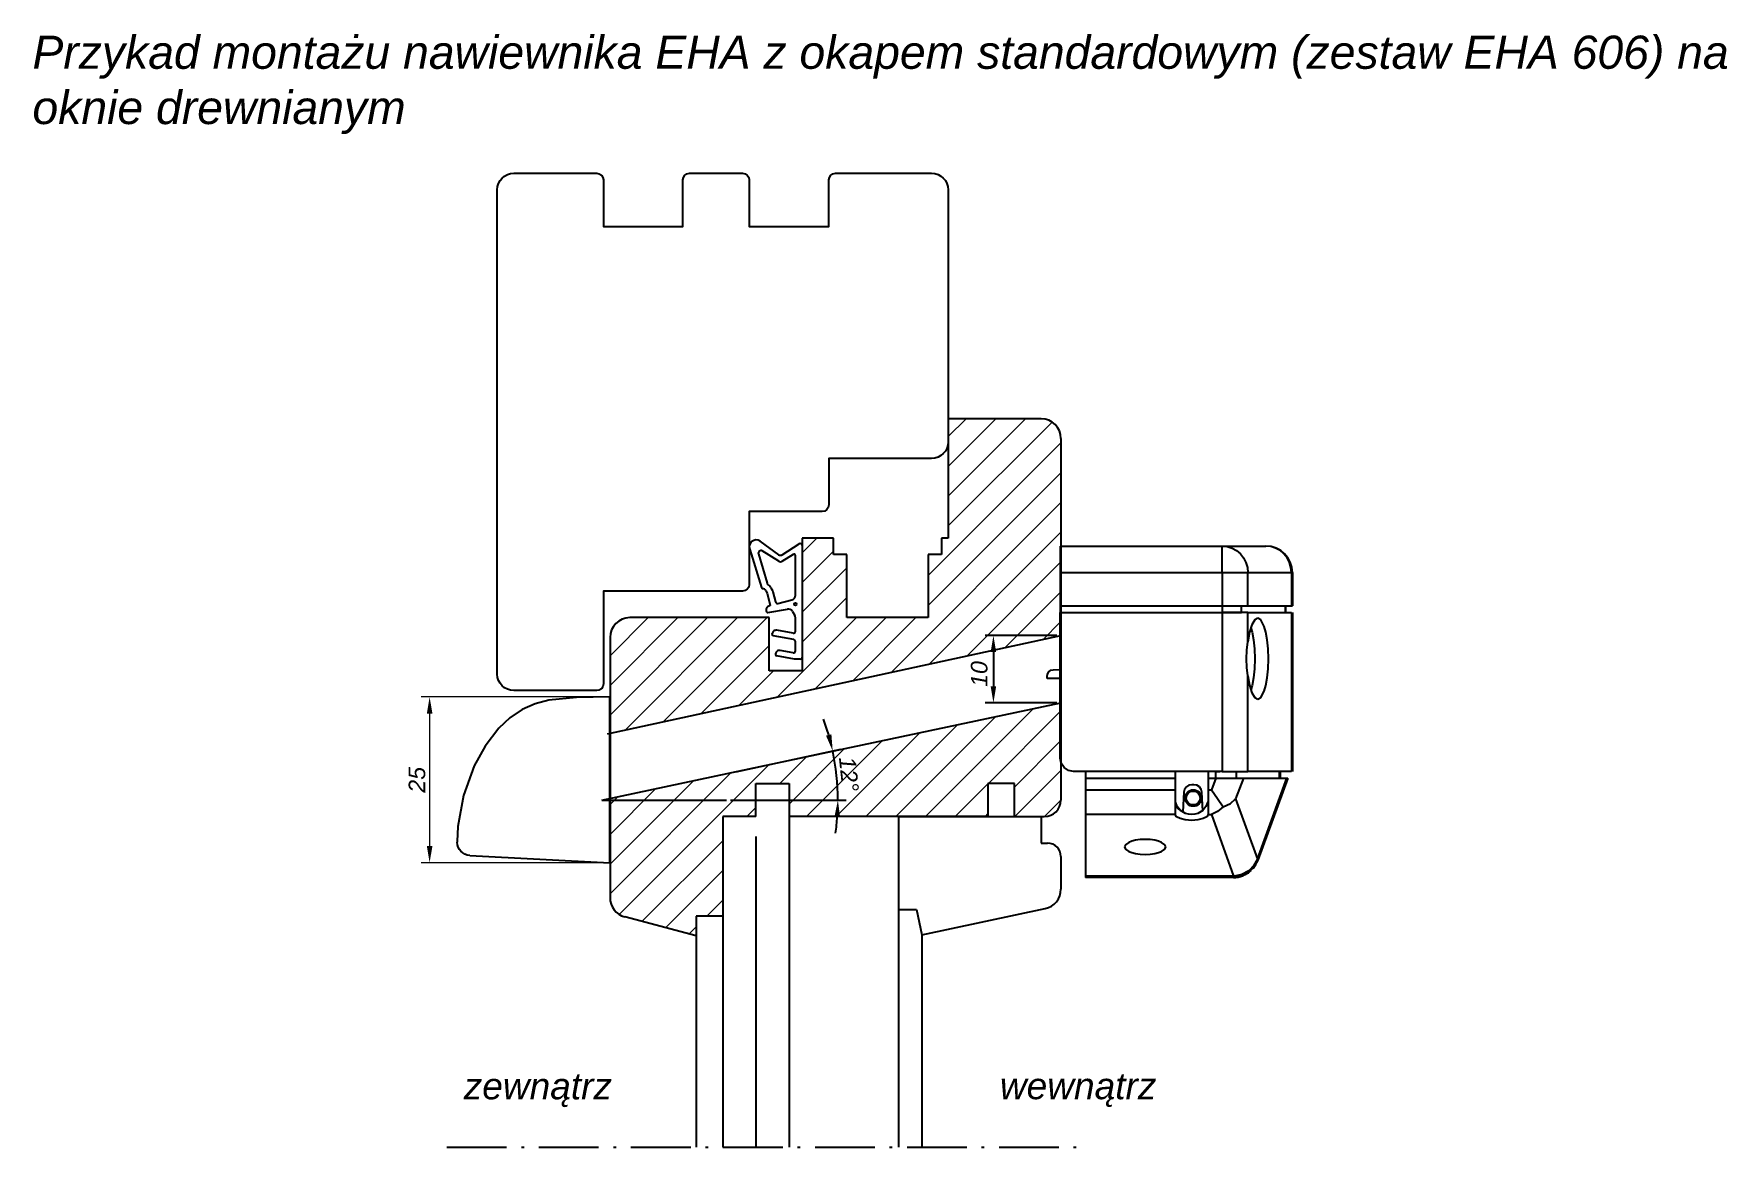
# Model space of a CAD drawing. Extents: x 125 to 380, y 39 to 207.
import ezdxf

# ---------------------------------------------------------------- set-up
doc = ezdxf.new("R2010")
doc.units = 0
doc.linetypes.add('ACAD_ISO10W100', pattern=[18.5, 12, -3, 0.5, -3])
doc.linetypes.add('PHANTOM', pattern=[12.7, 6.35, -1.27, 1.27, -1.27, 1.27, -1.27])
doc.layers.get('0').update_dxf_attribs({"linetype": 'CONTINUOUS'})
doc.layers.get('DEFPOINTS').update_dxf_attribs({"linetype": 'CONTINUOUS'})
for name, color, linetype in [('KONTURY', 7, 'CONTINUOUS'), ('POMOCNA', 1, 'CONTINUOUS'), ('WYM_GLOB', 5, 'CONTINUOUS')]:
    doc.layers.add(name, color=color, linetype=linetype)
doc.styles.get("Standard").update_dxf_attribs({"font": 'ARIALI.TTF'})
doc.dimstyles.get("Standard").update_dxf_attribs({"dimtxt": 0.18, "dimasz": 0.18, "dimexe": 0.18, "dimexo": 0.0625, "dimgap": 0.09, "dimtad": 0, "dimtih": 1, "dimtoh": 1, "dimdec": 4, "dimzin": 0, "dimdsep": 46, "dimtxsty": 'Standard', "dimcen": 0.09, "dimadec": 0, "dimazin": 0, "dimtfac": 1, "dimtdec": 4, "dimtofl": 0, "dimtmove": 0, "dimatfit": 3, "dimfxl": 0, "dimtolj": 1, "dimtzin": 0, "dimarcsym": 0})

# ---------------------------------------------------------------- blocks, each defined once
blk = doc.blocks.new('A$C180D4E48')
at = {"color": 7}
blk.add_text('wewnątrz', height=4, dxfattribs=at).set_placement((0.47, 1.42))
blk = doc.blocks.new('A$C5F74004E')
at = {"color": 7}
blk.add_text('zewnątrz', height=4, dxfattribs=at).set_placement((0.45, 1.4))
blk = doc.blocks.new('*D23')
at = {"color": 0, "linetype": 'ByBlock'}
for p, q in [((230.73, 95.5), (246.58, 98.87)), ((229.95, 91.21), (247.39, 91.21))]:
    blk.add_line(p, q, dxfattribs=at)
for start, end in [(16.0269, 20.0538), (0, 12), (351.9462, 355.9731)]:
    blk.add_arc((210.56, 91.21), 35.58, start, end, dxfattribs=at)
for points in [[(245.16, 101.13), (244.35, 100.93), (245.36, 98.61)], [(245.63, 88.73), (246.47, 88.7), (246.14, 91.21)]]:
    blk.add_solid(points, dxfattribs=at)
at = {"layer": 'DEFPOINTS', "color": 0, "linetype": 'ByBlock'}
for p in [(230.12, 95.37), (246.05, 93.69), (210.56, 91.21), (210.56, 91.21), (229.33, 91.21)]:
    blk.add_point(p, dxfattribs=at)
at = {"color": 0, "linetype": 'ByBlock', "insert": (247.81, 95.13), "char_height": 2.5, "attachment_point": 5, "rotation": 276}
blk.add_mtext('\\A1;12°', dxfattribs=at)
blk = doc.blocks.new('A$C2CFD1AD0')
at = {"color": 7, "linetype": 'Continuous'}
for p, q in [((0, 12.5), (2.5, 12.46)), ((0, 11.45), (0, 12.5)), ((0, 1.05), (0, 11.45)), ((11.5, 1.6), (11.5, 1.55)), ((0, 0), (0, 1.05)), ((10.55, 0.55), (0, 0))]:
    blk.add_line(p, q, dxfattribs=at)
at = {"color": 7, "linetype": 'Continuous', "flags": 128}
blk.add_lwpolyline([(2.5, 12.46), (2.5, 12.46), (4.59, 12.26), (5.62, 11.99), (6.6, 11.56), (7.54, 10.92), (8.38, 10.14), (9.41, 8.8), (10.23, 7.31), (11.03, 5.08), (11.45, 2.74), (11.5, 1.6)], dxfattribs=at)
at = {"color": 7, "linetype": 'Continuous'}
blk.add_arc((10.5, 1.55), 1, 273, 360, dxfattribs=at)
blk = doc.blocks.new('okap standard')
at = {"xscale": 2, "yscale": 2, "zscale": 2}
blk.add_blockref('A$C2CFD1AD0', (-18.83, -17.6), dxfattribs=at)
blk = doc.blocks.new('*D27')
at = {"layer": 'DEFPOINTS', "color": 0, "linetype": 'Continuous', "lineweight": 0}
for p in [(211.74, 106.77), (184.57, 81.77), (211.74, 81.77)]:
    blk.add_point(p, dxfattribs=at)
at = {"layer": 'POMOCNA', "color": 0, "linetype": 'Continuous', "lineweight": 0}
for p, q in [((211.12, 106.77), (183.32, 106.77)), ((184.57, 104.27), (184.57, 84.27)), ((211.12, 81.77), (183.32, 81.77))]:
    blk.add_line(p, q, dxfattribs=at)
for points in [[(184.15, 104.27), (184.99, 104.27), (184.57, 106.77)], [(184.15, 84.27), (184.99, 84.27), (184.57, 81.77)]]:
    blk.add_solid(points, dxfattribs=at)
at = {"layer": 'POMOCNA', "color": 0, "linetype": 'Continuous', "lineweight": 0, "insert": (182.67, 94.27), "char_height": 2.5, "attachment_point": 5, "rotation": 90}
blk.add_mtext('\\A1;25', dxfattribs=at)

msp = doc.modelspace()

# ---------------------------------------------------------------- hatches: boundary and pattern name
at = {"layer": 'POMOCNA', "linetype": 'Continuous', "lineweight": 0}
h = msp.add_hatch(dxfattribs=at)
h.set_pattern_fill('ANSI31', color=0, style=0)
h.paths.add_polyline_path([(235.77309, 118.72325), (214.77309, 118.72325, 0.414213562), (211.77309, 115.72325), (211.77309, 101.29235), (279.68138, 116.00332), (279.68138, 119.52561), (279.68138, 120.52561), (279.68138, 125.52561), (279.68138, 129.52561), (279.77309, 129.52561), (279.77309, 145.72325, 0.414213562), (276.77309, 148.72325), (262.77309, 148.72325), (262.77309, 145.22325), (262.77309, 130.72325), (261.77309, 130.72325), (261.77309, 128.22325), (259.77309, 128.22325), (259.77309, 118.72325), (247.47309, 118.72325), (247.47309, 128.22325), (245.47309, 128.22325), (245.47309, 130.72325), (240.77309, 130.72325), (240.77309, 110.72325), (235.77309, 110.72325)])
h.paths.add_polyline_path([(279.77309, 97.06451), (279.68138, 97.52561), (279.68138, 105.86532), (230.12353, 95.36903), (211.77309, 91.46853), (211.77309, 76.50858, 0.339454259), (213.99664, 73.6108), (224.77309, 70.72325), (224.77309, 73.72325), (228.77309, 73.72325), (228.77309, 88.72325), (233.77309, 88.72325), (233.77309, 93.72325), (238.77309, 93.72325), (238.77309, 88.72325), (268.77309, 88.72325), (268.77309, 93.72325), (272.77309, 93.72325), (272.77309, 88.72325), (277.27309, 88.72325, 0.414213562), (279.77309, 91.22325)])
h.paths.add_polyline_path([(249.36794, 98.32123), (249.99825, 92.32425), (246.25862, 91.9312), (245.62831, 97.92818)], flags=24)

# ---------------------------------------------------------------- linework, layer by layer
msp.add_line((234.39095, 130.24766), (237.18461, 128.22119))
at = {"color": 0}
for p, q in [((232.85045, 129.02429), (234.59508, 123.27724)), ((234.15007, 128.32763), (235.46607, 123.90194)), ((237.22953, 127.22619), (234.74569, 128.78071)), ((237.74662, 128.21152), (240.31045, 129.86571)), ((237.76104, 127.22682), (239.42798, 128.27553)), ((239.73448, 122.09626), (239.73448, 128.10624)), ((240.77309, 129.61363), (240.77309, 112.77065)), ((235.25848, 122.78215), (235.4732, 122.39852)), ((236.04383, 123.22172), (236.25855, 122.8381)), ((236.25855, 122.8381), (236.34563, 122.61959)), ((236.34563, 122.61959), (236.73247, 121.09296)), ((235.4732, 122.39852), (235.93398, 120.58013)), ((235.93398, 120.58013), (235.62425, 120.41263)), ((237.09792, 120.87608), (239.20864, 121.41828)), ((235.59537, 119.49204), (238.55181, 120.00957)), ((239.27695, 119.6731), (239.63892, 119.05339)), ((239.73448, 116.66097), (239.73448, 118.70034)), ((236.20896, 116.23241), (236.22689, 116.33079)), ((239.48827, 115.43139), (236.36985, 115.99979)), ((239.38068, 116.36583), (236.92475, 116.81347)), ((239.73448, 113.71569), (239.73448, 115.13625)), ((239.57309, 112.47065), (236.88235, 112.96109)), ((239.38068, 113.42055), (237.42475, 113.77706)), ((240.47309, 112.47065), (239.57309, 112.47065))]:
    msp.add_line(p, q, dxfattribs=at)
at = {"color": 7, "linetype": 'Continuous'}
for p, q in [((279.68138, 129.52561), (279.68138, 125.52561)), ((279.68138, 129.52561), (304.10949, 129.52561)), ((299.68138, 129.52561), (310.68138, 129.52561)), ((304.10949, 129.52561), (310.68138, 129.52561)), ((304.10949, 125.52561), (304.10949, 129.52561)), ((279.68138, 125.52561), (279.68138, 120.52561)), ((279.68138, 125.52561), (304.10949, 125.52561)), ((304.10949, 125.52561), (304.10949, 120.52561)), ((304.10949, 125.52561), (307.97319, 125.52561)), ((307.97319, 120.52561), (307.97319, 125.52561)), ((307.97319, 125.52561), (314.54508, 125.52561)), ((314.54508, 125.52561), (314.54508, 120.52561)), ((314.54508, 125.52561), (314.68138, 125.52561)), ((314.68138, 125.52561), (314.68138, 120.52561)), ((279.68138, 120.52561), (304.10949, 120.52561)), ((279.68138, 120.52561), (279.68138, 119.52561)), ((304.10949, 120.52561), (307.97319, 120.52561)), ((304.10949, 120.52561), (304.10949, 119.52561)), ((307.00727, 119.52561), (307.00727, 120.52561)), ((307.97319, 120.52561), (314.54508, 120.52561)), ((313.57915, 120.52561), (313.57915, 119.52561)), ((313.68138, 119.52561), (313.68138, 120.52561)), ((314.54508, 120.52561), (314.68138, 120.52561)), ((279.68138, 97.52561), (279.68138, 119.52561)), ((279.68138, 119.52561), (304.10949, 119.52561)), ((307.97319, 119.52561), (304.10949, 119.52561)), ((304.10949, 119.52561), (307.00727, 119.52561)), ((304.10949, 119.52561), (304.10949, 95.52561)), ((307.97319, 119.52561), (314.54508, 119.52561)), ((307.97319, 115.08895), (307.97319, 119.52561)), ((314.54508, 119.52561), (314.54508, 95.52561)), ((314.68138, 119.52561), (314.68138, 95.52561)), ((277.68138, 109.52561), (277.68138, 109.86701)), ((278.62904, 110.86564), (279.68138, 110.92079)), ((307.97319, 95.52561), (307.97319, 109.96226)), ((279.68138, 109.52561), (277.68138, 109.52561)), ((304.10949, 95.52561), (281.68138, 95.52561)), ((283.48138, 95.52561), (283.48138, 94.52561)), ((283.48138, 94.52561), (296.98138, 94.52561)), ((283.48138, 94.52561), (283.48138, 92.77921)), ((296.98138, 95.52561), (296.98138, 94.52561)), ((296.98138, 94.52561), (296.98138, 92.77921)), ((301.98138, 95.52561), (301.98138, 94.52561)), ((301.98138, 94.52561), (301.98138, 92.77921)), ((301.98138, 94.52561), (303.14372, 94.52561)), ((303.14372, 94.52561), (302.48567, 92.77921)), ((303.14202, 95.52561), (303.75949, 95.52561)), ((303.14202, 94.52561), (303.14202, 95.52561)), ((303.14372, 94.52561), (307.28992, 94.52561)), ((304.10949, 95.52561), (307.97319, 95.52561)), ((307.28992, 94.52561), (306.11636, 91.41113)), ((306.18105, 95.52561), (306.18105, 94.52561)), ((307.28992, 94.52561), (313.8533, 94.52561)), ((314.54508, 95.52561), (307.97319, 95.52561)), ((309.39706, 82.2822), (313.8533, 94.52561)), ((313.98138, 94.52561), (309.47976, 82.15753)), ((312.75326, 94.52561), (312.75326, 95.52561)), ((312.85138, 95.52561), (312.85138, 94.52561)), ((313.8533, 94.52561), (313.98138, 94.52561)), ((283.48138, 92.77921), (283.48138, 89.02044)), ((283.48138, 92.77921), (296.98138, 92.77921)), ((296.98138, 92.77921), (296.98138, 91.52561)), ((298.32178, 92.38841), (298.16774, 89.4492)), ((299.84262, 93.52561), (299.52013, 93.52561)), ((301.19007, 89.54342), (301.04097, 92.38841)), ((301.98138, 92.77921), (301.98138, 91.52561)), ((301.98138, 92.77921), (302.48567, 92.77921)), ((296.98138, 91.52561), (296.98138, 89.07111)), ((301.98138, 91.52561), (301.98138, 89.07111)), ((306.11636, 91.41113), (309.39706, 82.2822)), ((283.48138, 89.02044), (283.48138, 79.76684)), ((296.98486, 89.02044), (283.48138, 89.02044)), ((296.98486, 89.02044), (296.98138, 89.07111)), ((301.98138, 89.07111), (301.97789, 89.02044)), ((301.97789, 89.02044), (302.48567, 89.02044)), ((302.48567, 89.02044), (305.81118, 79.76684)), ((309.39706, 82.2822), (309.38189, 82.19676)), ((309.45261, 82.08511), (309.47976, 82.15753)), ((283.48138, 79.76684), (283.48138, 79.52561)), ((305.81118, 79.76684), (283.48138, 79.76684)), ((305.72099, 79.52561), (283.48138, 79.52561)), ((305.72099, 79.52561), (299.98138, 79.52561)), ((305.85083, 79.52771), (305.72099, 79.52561)), ((305.81118, 79.76684), (305.92768, 79.73283))]:
    msp.add_line(p, q, dxfattribs=at)
at = {"color": 0, "linetype": 'ByBlock'}
for p, q in [((279.14809, 116.02319), (268.34462, 116.02319)), ((269.59462, 113.52319), (269.59462, 108.38474)), ((279.14809, 105.88474), (268.34462, 105.88474))]:
    msp.add_line(p, q, dxfattribs=at)
at = {"color": 0, "linetype": 'Continuous'}
msp.add_line((222.77309, 105.72325), (222.77309, 105.72325), dxfattribs=at)
at = {"color": 7, "linetype": 'Continuous', "flags": 128}
for points in [[(304.10949, 129.52561), (304.86326, 129.44875), (305.58807, 129.22112), (306.25605, 128.85148), (306.84154, 128.35403), (307.32204, 127.74789), (307.67909, 127.05634), (307.89895, 126.30597), (307.97319, 125.52561)], [(314.54508, 125.52561), (314.47084, 126.30597), (314.25097, 127.05634), (313.89393, 127.74789), (313.41343, 128.35403), (312.82793, 128.85148), (312.15995, 129.22112), (311.43515, 129.44875), (310.68138, 129.52561)], [(309.45637, 118.62561), (309.00716, 118.39071), (308.57633, 117.66596), (308.21908, 116.51151), (307.97319, 115.08895)], [(309.45637, 106.42561), (309.91402, 106.66961), (310.43706, 107.64561), (310.68783, 108.51465), (310.89856, 109.65502), (311.04057, 111.02407), (311.09086, 112.52561), (311.04057, 114.02714), (310.89856, 115.39619), (310.68783, 116.53656), (310.43706, 117.40561), (309.91402, 118.38161), (309.45637, 118.62561)], [(307.97319, 109.96226), (307.83488, 111.21046), (307.77555, 112.52561), (307.83488, 113.84075), (307.97319, 115.08895)], [(308.42889, 117.18952), (308.61729, 116.53657), (308.82813, 115.3966), (308.96995, 114.02724), (309.02024, 112.52561), (308.97, 111.02406), (308.82801, 109.65465), (308.6173, 108.51463), (308.42889, 107.86172)], [(277.68138, 109.86701), (277.74741, 110.22436), (277.956, 110.55536), (278.27564, 110.781), (278.62904, 110.86564)], [(307.97319, 109.96226), (308.21908, 108.5397), (308.57633, 107.38526), (309.00716, 106.6605), (309.45637, 106.42561)], [(281.68138, 95.52561), (280.91601, 95.67785), (280.26716, 96.11139), (279.83362, 96.76024), (279.68138, 97.52561)], [(299.52013, 93.52561), (299.07546, 93.44018), (298.69411, 93.19606), (298.43036, 92.828), (298.32178, 92.38841)], [(301.04097, 92.38841), (300.93239, 92.828), (300.66864, 93.19606), (300.28729, 93.44018), (299.84262, 93.52561)], [(302.48567, 92.77921), (303.41327, 91.43841), (304.26054, 90.21372)], [(296.98138, 90.4733), (297.02538, 90.38626), (297.53121, 89.83807), (297.80636, 89.66998)], [(301.91148, 90.93858), (301.64418, 90.27169), (301.15639, 89.66972), (300.4235, 89.20992), (299.97003, 89.07383), (299.48204, 89.02561), (298.9945, 89.07347), (298.54072, 89.20932), (297.80716, 89.669), (297.31978, 90.26962), (297.05127, 90.93858)], [(304.26054, 90.21372), (303.39147, 89.49589), (302.48567, 89.02044)], [(304.26054, 90.21372), (305.34371, 90.72137), (306.11636, 91.41113)], [(301.97789, 89.02044), (301.7621, 88.6958), (301.22839, 88.41757), (300.43205, 88.22689), (299.96705, 88.17586), (299.48138, 88.15853), (298.9957, 88.17586), (298.5307, 88.22689), (297.73436, 88.41757), (297.20066, 88.6958), (296.98486, 89.02044)], [(295.58138, 84.15486), (295.45738, 84.47078), (294.96138, 84.83184), (294.48267, 85.01636), (293.9402, 85.15042), (293.22571, 85.24998), (292.48138, 85.28316), (291.73709, 85.24998), (291.02255, 85.15042), (290.48012, 85.01637), (290.00138, 84.83184), (289.50538, 84.47078), (289.38138, 84.15486)], [(289.38138, 84.15486), (289.50538, 83.83893), (290.00138, 83.47787), (290.48008, 83.29336), (291.02255, 83.15929), (291.73705, 83.05974), (292.48138, 83.02655), (293.22566, 83.05973), (293.9402, 83.15929), (294.48264, 83.29334), (294.96138, 83.47787), (295.45738, 83.83893), (295.58138, 84.15486)], [(305.85083, 79.52771), (306.98336, 79.73003), (308.0315, 80.2604), (308.88348, 81.07639), (309.45261, 82.08511)], [(309.38189, 82.19676), (308.88599, 81.34143), (308.09658, 80.55953), (307.07759, 79.99636), (305.92769, 79.73283)], [(309.38189, 82.19676), (309.37392, 82.12157), (309.37541, 82.06823), (309.3901, 82.00843), (309.41336, 82.00542), (309.42934, 82.03039), (309.44048, 82.05486), (309.45261, 82.08511)], [(305.92769, 79.73283), (305.97363, 79.71588), (306.01165, 79.69371), (306.05255, 79.65341), (306.06323, 79.58733), (306.00161, 79.54551), (305.94089, 79.5338), (305.85083, 79.52771)]]:
    msp.add_lwpolyline(points, dxfattribs=at)
at = {"color": 0}
msp.add_circle((239.72255, 120.75941), 0.18105, dxfattribs=at)
at = {"color": 7, "linetype": 'Continuous'}
for radius in [1.25, 1.05]:
    msp.add_circle((299.73138, 91.52561), radius, dxfattribs=at)
at = {"color": 0}
for centre, radius, start, end in [((234.53348, 128.44164), 0.4, 57.9595866, 196.5601078), ((237.47555, 128.63166), 0.5, 236.0855815, 302.8302603), ((239.53448, 128.10624), 0.2, 0, 122.1750772), ((240.47309, 129.61363), 0.3, 0, 122.8302603), ((237.49479, 127.65003), 0.5, 237.9595866, 302.1750772), ((234.79485, 123.28684), 0.2, 182.754099, 265.7033382), ((234.73491, 122.48909), 0.6, 29.2367494, 85.7033382), ((235.66584, 123.91155), 0.2, 182.754099, 236.7972475), ((234.73491, 122.48909), 1.5, 29.2367494, 56.7972475), ((235.90967, 119.88486), 0.6, 118.4049076, 209.3114811), ((237.02328, 121.16665), 0.3, 194.2191985, 284.4064533), ((238.67251, 119.32005), 0.7, 30.2890338, 99.9291281), ((239.03448, 122.09626), 0.7, 284.4064533, 360), ((235.56088, 119.68904), 0.2, 209.3114811, 279.9291281), ((239.03448, 118.70034), 0.7, 0, 30.2890338), ((236.40572, 116.19654), 0.2, 169.6700858, 259.6700858), ((236.81716, 116.2232), 0.6, 79.6700858, 169.6700858), ((239.43448, 116.66097), 0.3, 259.6700858, 360), ((239.43448, 115.13625), 0.3, 0, 79.6700858), ((237.31716, 113.18678), 0.6, 79.6700858, 184.1475979), ((236.91821, 113.15785), 0.2, 184.1475979, 259.6700858), ((239.43448, 113.71569), 0.3, 259.6700858, 360), ((240.47309, 112.77065), 0.3, 270, 360)]:
    msp.add_arc(centre, radius, start, end, dxfattribs=at)
at = {"color": 7, "linetype": 'Continuous'}
for centre, start, end in [((310.68138, 125.52561), 0, 90), ((305.72099, 83.52561), 319.1479595, 340), ((305.72099, 83.52561), 271.1657606, 291.8144324), ((305.72099, 83.52561), 297.7692447, 313.2838288)]:
    msp.add_arc(centre, 4, start, end, dxfattribs=at)
at = {"color": 0, "linetype": 'ByBlock'}
for points in [[(269.17795, 113.52319), (270.01128, 113.52319), (269.59462, 116.02319)], [(269.17795, 108.38474), (270.01128, 108.38474), (269.59462, 105.88474)]]:
    msp.add_solid(points, dxfattribs=at)
at = {"layer": 'DEFPOINTS', "color": 0, "linetype": 'ByBlock'}
for p in [(279.77309, 116.02319), (269.59462, 105.88474), (279.77309, 105.88474)]:
    msp.add_point(p, dxfattribs=at)
at = {"layer": 'KONTURY'}
for p, q in [((276.77309, 148.72325), (262.77309, 148.72325)), ((262.77309, 148.72325), (262.77309, 130.72325)), ((279.77309, 145.72325), (279.77309, 91.22325)), ((245.47309, 130.72325), (240.77309, 130.72325)), ((240.77309, 130.72325), (240.77309, 110.72325)), ((245.47309, 128.22325), (245.47309, 130.72325)), ((262.77309, 130.72325), (261.77309, 130.72325)), ((261.77309, 130.72325), (261.77309, 128.22325))]:
    msp.add_line(p, q, dxfattribs=at)
at = {"layer": 'KONTURY', "color": 0}
for p, q in [((237.19657, 128.21673), (237.18461, 128.22119)), ((247.47309, 128.22325), (245.47309, 128.22325)), ((247.47309, 118.72325), (247.47309, 128.22325)), ((259.77309, 128.22325), (259.77309, 118.72325)), ((261.77309, 128.22325), (259.77309, 128.22325)), ((235.77309, 118.72325), (214.77309, 118.72325)), ((235.77309, 110.72325), (235.77309, 118.72325)), ((259.77309, 118.72325), (247.47309, 118.72325)), ((211.77309, 115.72325), (211.77309, 76.50858)), ((240.77309, 110.72325), (235.77309, 110.72325)), ((233.77309, 88.72325), (233.77309, 93.72325)), ((233.77309, 93.72325), (238.77309, 93.72325)), ((238.77309, 93.72325), (238.77309, 88.72325)), ((272.77309, 93.72325), (268.77309, 93.72325)), ((268.77309, 93.72325), (268.77309, 88.72325)), ((272.77309, 88.72325), (272.77309, 93.72325)), ((228.77309, 88.72325), (228.77309, 73.72325)), ((233.77309, 88.72325), (228.77309, 88.72325)), ((268.77309, 88.72325), (238.77309, 88.72325)), ((255.27309, 88.72325), (277.27309, 88.72325)), ((255.27309, 88.72325), (255.27309, 74.72325)), ((276.77309, 88.72325), (276.77309, 84.72325)), ((276.77309, 84.72325), (277.77309, 84.72325)), ((279.77309, 82.72325), (279.77309, 77.78634)), ((255.27309, 74.72325), (257.97309, 74.72325)), ((257.97309, 74.72325), (258.78657, 70.89616)), ((258.78657, 70.89616), (277.39683, 74.8519)), ((224.77309, 70.72325), (213.99664, 73.6108)), ((228.77309, 73.72325), (224.77309, 73.72325)), ((224.77309, 73.72325), (224.77309, 70.72325))]:
    msp.add_line(p, q, dxfattribs=at)
at = {"layer": 'KONTURY', "color": 5}
for p, q in [((238.77309, 88.72325), (238.77309, 38.88557)), ((233.77309, 85.72325), (233.77309, 38.88557)), ((255.27309, 74.72325), (255.27309, 38.88557)), ((228.77309, 73.72325), (228.77309, 38.88557)), ((224.77309, 70.72325), (224.77309, 38.88557)), ((258.78657, 70.89616), (258.78657, 38.88557))]:
    msp.add_line(p, q, dxfattribs=at)
at = {"layer": 'KONTURY'}
msp.add_lwpolyline([(222.77309, 184.72325, -0.414213562), (223.77309, 185.72325), (231.77309, 185.72325, -0.414213562), (232.77309, 184.72325), (232.77309, 177.72325), (244.77309, 177.72325), (244.77309, 184.72325, -0.414213562), (245.77309, 185.72325), (260.27309, 185.72325, -0.414213562), (262.77309, 183.22325), (262.77309, 145.22325, -0.414213562), (260.27309, 142.72325), (244.77309, 142.72325), (244.77309, 135.72325, -0.414213562), (243.77309, 134.72325), (232.77309, 134.72325), (232.77309, 123.72325, -0.414213562), (231.77309, 122.72325), (210.77309, 122.72325), (210.77309, 108.72325, -0.414213562), (209.77309, 107.72325), (197.27309, 107.72325, -0.414213562), (194.77309, 110.22325), (194.77309, 183.22325, -0.414213562), (197.27309, 185.72325), (209.77309, 185.72325, -0.414213562), (210.77309, 184.72325), (210.77309, 177.72325), (222.77309, 177.72325)], format="xyb", close=True, dxfattribs=at)
for centre, radius, start, end in [((276.77309, 145.72325), 3, 0, 90), ((233.79671, 129.41434), 1.0235, 53.5797199, 202.4014609)]:
    msp.add_arc(centre, radius, start, end, dxfattribs=at)
at = {"layer": 'KONTURY', "color": 0}
for centre, radius, start, end in [((214.77309, 115.72325), 3, 90, 180), ((277.27309, 91.22325), 2.5, 270, 360), ((277.77309, 82.72325), 2, 360, 90), ((276.77309, 77.78634), 3, 282, 360), ((214.77309, 76.50858), 3, 180, 255)]:
    msp.add_arc(centre, radius, start, end, dxfattribs=at)
at = {"layer": 'POMOCNA', "color": 0}
for p, q in [((211.39664, 101.2108), (279.77309, 116.02319)), ((230.12353, 95.36903), (279.77309, 105.88474)), ((210.56058, 91.2108), (230.12353, 95.36903)), ((210.56058, 91.2108), (210.56058, 91.2108)), ((210.56058, 91.2108), (229.32653, 91.2108))]:
    msp.add_line(p, q, dxfattribs=at)
at = {"layer": 'POMOCNA', "color": 0, "linetype": 'Continuous'}
msp.add_line((279.77309, 108.22325), (279.77309, 96.22325), dxfattribs=at)
at = {"layer": 'WYM_GLOB'}
msp.add_line((197.27309, 107.72325), (197.27309, 107.72325), dxfattribs=at)
at = {"layer": 'WYM_GLOB', "linetype": 'ACAD_ISO10W100', "ltscale": 0.75}
msp.add_line((187.18869, 38.88557), (282.68078, 38.88557), dxfattribs=at)

# ---------------------------------------------------------------- block references
at = {"layer": 'POMOCNA', "color": 0, "linetype": 'PHANTOM', "xscale": -1}
msp.add_blockref('okap standard', (192.91441, 99.36632), dxfattribs=at)
at = {"layer": 'POMOCNA'}
for name, p in [('A$C5F74004E', (189.26606, 44.69251)), ('A$C180D4E48', (270.10093, 44.69251))]:
    msp.add_blockref(name, p, dxfattribs=at)

# ---------------------------------------------------------------- texts
at = {"color": 0, "linetype": 'ByBlock', "insert": (267.46211, 110.22841), "char_height": 2.5, "attachment_point": 5, "rotation": 90}
msp.add_mtext('\\fArial|b0|i1|c238|p34;10', dxfattribs=at)
at = {"layer": 'POMOCNA', "color": 0, "linetype": 'PHANTOM', "lineweight": 0, "insert": (124.67277, 206.48535), "char_height": 5, "width": 266.945088, "attachment_point": 1}
msp.add_mtext('{\\fArial|b0|i1|c238|p34;Przykad montażu nawiewnika EHA z okapem standardowym (zestaw EHA 606) na oknie drewnianym}', dxfattribs=at)

# ---------------------------------------------------------------- dimensions: what is measured, and where the dimension line sits
at = {"layer": 'POMOCNA', "color": 0, "linetype": 'Continuous', "lineweight": 0}
dim = msp.add_linear_dim(base=(184.57131, 81.76571), p1=(211.74055, 106.76572), p2=(211.74055, 81.76571), angle=90, dimstyle='Standard', override={"dimtxt": 2.5, "dimasz": 2.5, "dimexe": 1.25, "dimexo": 0.625, "dimgap": 0.625, "dimtad": 1, "dimtih": 0, "dimtoh": 0, "dimzin": 8, "dimdsep": 0, "dimlunit": 6, "dimcen": 2.5, "dimadec": 65535, "dimtofl": 1, "dimlwd": 0, "dimlwe": 0}, dxfattribs=at)
dim.commit()
dim.dimension.update_dxf_attribs({"geometry": '*D27', "text_midpoint": (182.66988, 94.26571)})
at = {"layer": 'POMOCNA', "color": 0}
dim = msp.add_angular_dim_2l(base=(246.0517, 93.69258), line1=((210.56058, 91.2108), (230.12353, 95.36903)), line2=((210.56058, 91.2108), (229.32653, 91.2108)), dimstyle='Standard', override={"dimtxt": 2.5, "dimasz": 2.5, "dimexe": 1.25, "dimexo": 0.625, "dimgap": 0.625, "dimtad": 1, "dimtih": 0, "dimtoh": 0, "dimzin": 8, "dimlunit": 6, "dimcen": 2.5, "dimtofl": 1, "dimfrac": 0}, dxfattribs=at)
dim.commit()
dim.dimension.update_dxf_attribs({"geometry": '*D23', "text_midpoint": (247.81328, 95.12621)})

doc.saveas('drawing.dxf')
